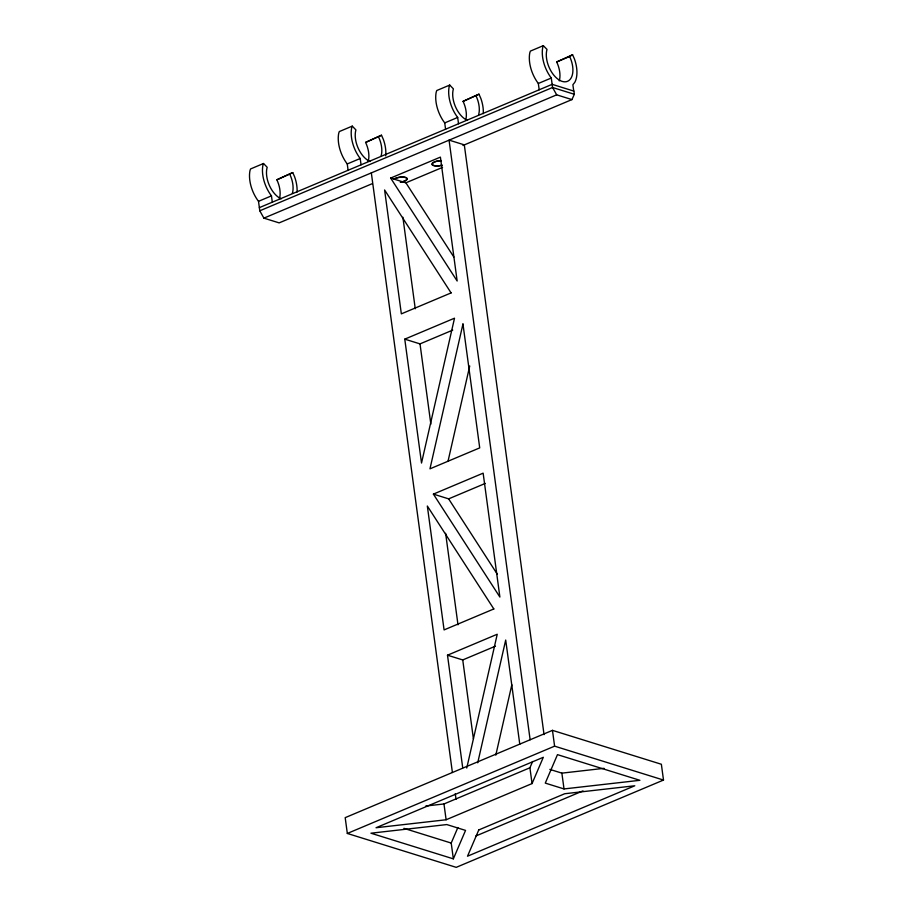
<?xml version="1.0" encoding="UTF-8"?>
<svg xmlns="http://www.w3.org/2000/svg" width="913" height="913" viewBox="0 0 913 913"><rect width="100%" height="100%" fill="white"/><g stroke="black" fill="none" stroke-linecap="round" stroke-linejoin="round"><path stroke-width="1.37" d="M448.043 461.168L469.727 365.987M466.76 768.05L497.243 634.25L447.496 655.203L462.72 767.822M477.727 762.812L505.699 640.047L519.782 744.221M495.805 755.142L511.828 684.796M281.204 198.829A20.474 11.595 67.2 0 1 267.189 167.284L263.515 163.495L262.944 165.127A26.648 15.099 67.2 0 0 271.458 195.861L272.314 202.184M369.948 161.453A20.474 11.595 67.2 0 1 355.922 129.92L352.258 126.12L351.688 127.752A26.648 15.099 67.2 0 0 360.201 158.497L361.057 164.808M467.422 120.402A20.474 11.595 67.2 0 1 453.396 88.869L449.732 85.069L449.162 86.712A26.648 15.099 67.2 0 0 457.675 117.446L458.531 123.769M573.741 91.06L572.885 84.738L574.813 82.318A26.648 15.099 67.2 0 0 574.425 58.9L572.577 54.746L569.644 56.492A20.474 11.595 67.2 0 1 562.18 81.405A20.474 11.595 67.2 0 1 547.013 49.439L543.338 45.65L542.767 47.282A26.648 15.099 67.2 0 0 551.292 78.016L552.57 87.5L556.69 94.838L571.937 99.585L574.345 94.279L573.923 91.117L552.137 84.338L259.36 207.639M453.35 858.859L465.55 830.408L446.811 824.565L370.929 833.204L453.35 858.859L451.216 843.064L457.87 827.532M532.051 783.571L543.315 757.288L376.042 827.737L446.115 819.76L532.051 783.571L529.917 767.776L532.599 761.51M393.834 179.199L394.93 178.526A7.167 2.545 -7.7 0 1 405.6 177.407A7.167 2.545 -7.7 0 1 403.82 181.425L402.119 181.892A7.167 2.545 -7.7 0 1 400.293 182.212M279.424 198.749A20.474 11.595 67.2 0 0 276.867 179.793L292.742 172.591L294.591 176.734A26.648 15.099 67.2 0 1 297.056 192.107M276.867 179.793L292.742 172.591M368.167 161.384A20.474 11.595 67.2 0 0 365.599 142.417L381.486 135.227L383.334 139.369A26.648 15.099 67.2 0 1 385.708 155.895M365.599 142.417L381.486 135.227M465.641 120.333A20.474 11.595 67.2 0 0 463.074 101.366L478.96 94.176L480.809 98.319A26.648 15.099 67.2 0 1 483.274 113.68M463.074 101.366L478.96 94.176M559.258 80.903A20.474 11.595 67.2 0 0 556.69 61.947L572.577 54.746M263.515 163.495L250.561 168.951L249.991 170.583A26.648 15.099 67.2 0 0 258.505 201.317L259.783 210.8L263.903 218.139L279.15 222.886L372.367 183.627M352.258 126.12L339.294 131.575L338.734 133.207A26.648 15.099 67.2 0 0 347.248 163.952L348.104 170.263M449.732 85.069L436.768 90.524L436.209 92.167A26.648 15.099 67.2 0 0 444.722 122.901L445.578 129.224M543.338 45.65L530.385 51.105L529.814 52.737A26.648 15.099 67.2 0 0 538.328 83.471L539.184 89.794M556.69 61.947L569.644 56.492M258.505 201.317L271.458 195.861M347.248 163.952L360.201 158.497M444.722 122.901L457.675 117.446M538.328 83.471L551.292 78.016M259.783 210.8L552.57 87.5L574.345 94.279M263.903 218.139L556.69 94.838M462.959 145.475L571.937 99.585M390.65 178.069L440.397 157.116L457.151 281.01L390.65 178.069L405.897 182.817L453.841 257.032M405.897 182.817L442.554 167.376M404.767 339.145L454.514 318.192L421.521 463.039L404.767 339.145L420.014 343.893L452.734 330.107M433.39 494.116L483.137 473.162L499.879 597.056L433.39 494.116L448.637 498.863L497.345 574.277M448.637 498.863L485.282 483.422M447.496 655.203L462.743 659.939L495.474 646.164M552.468 730.354L345.194 817.649L347.328 833.455L456.226 867.35L663.5 780.056L661.366 764.261L552.468 730.354L554.602 746.161L663.5 780.056M347.328 833.455L554.602 746.161M425.755 806.031L443.969 803.965L529.917 767.776M475.821 836.011L582.996 790.875M549.831 769.385L561.872 773.14L604.041 768.335M564.017 788.935L639.899 780.307L557.478 754.64L545.278 783.103L564.017 788.935L561.872 773.14M403.923 828.342L451.216 843.064M544.045 734.634L464.306 144.859L449.059 140.111L530.133 739.758M402.884 217.248L415.255 308.754M420.014 343.893L430.856 424.146M445.624 533.295L457.995 624.8M462.743 659.939L473.402 738.788M371.329 172.842L452.403 772.489M455.267 793.659L456.032 799.297M443.969 803.965L446.115 819.76M442.097 165.15A6.825 2.419 -7.7 0 1 432.306 164.294A6.825 2.419 -7.7 0 1 441.196 160.756M394.017 179.427A6.825 2.419 -7.7 0 1 405.68 177.601A6.825 2.419 -7.7 0 1 400.898 182.029M378.564 136.961A20.474 11.595 67.2 0 1 381.12 155.929M289.82 174.337A20.474 11.595 67.2 0 1 292.377 193.294M476.038 95.911A20.474 11.595 67.2 0 1 478.595 114.878M441.96 165.276A7.167 2.545 -7.7 0 1 431.86 164.26A7.167 2.545 -7.7 0 1 441.378 160.608M462.959 323.989L429.966 468.837L479.713 447.884L462.959 323.989M478.777 829.94L467.513 856.211L634.786 785.773L564.713 793.739L478.777 829.94M451.09 292.913L401.343 313.867L384.601 189.972L451.09 292.913M493.83 608.96L444.083 629.913L427.33 506.019L493.83 608.96"/></g></svg>
